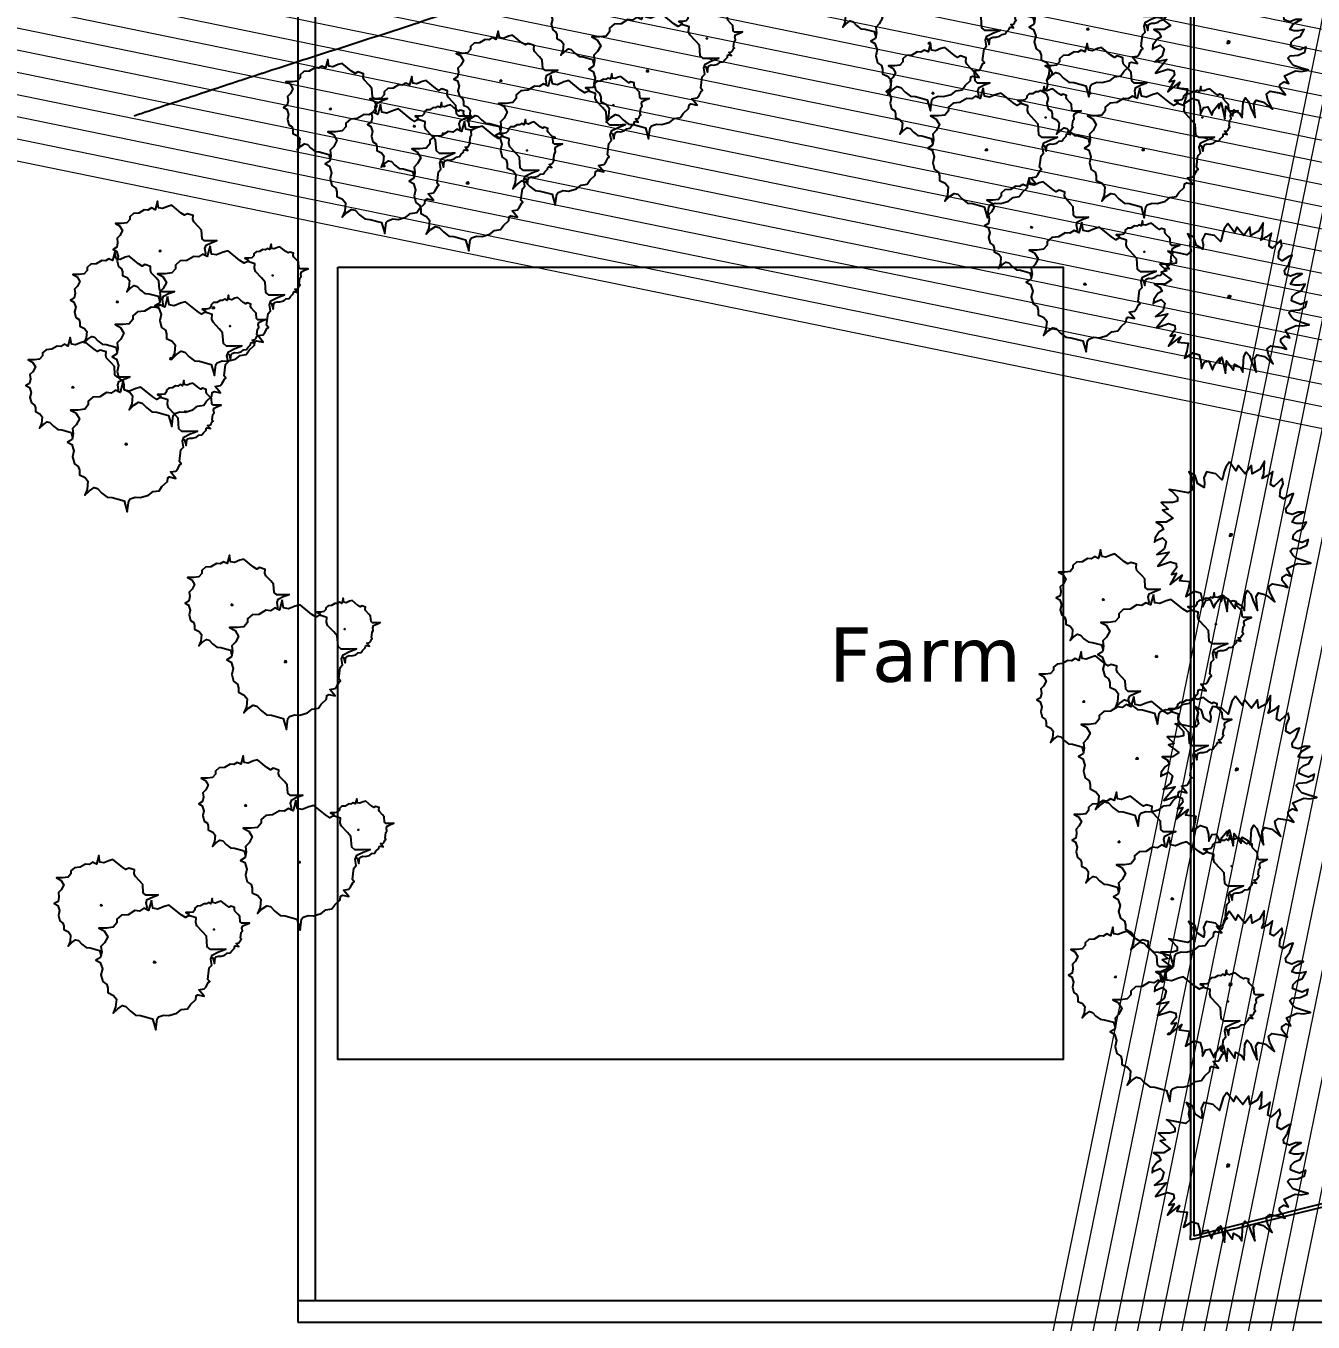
# Model space of a CAD drawing. Header units: millimetres. Extents: x 2699056 to 8562313, y 3604254 to 5198898.
# Drawn here: x 2699409 to 2758603, y 3604254 to 3663876 of the extents above; entities that cross this region are included whole.
import ezdxf

# ---------------------------------------------------------------- set-up
doc = ezdxf.new("R2010")
doc.units = ezdxf.units.MM
doc.header["$LTSCALE"] = 10
doc.header["$MEASUREMENT"] = 0
doc.layers.add('XL Transparent', color=253, linetype='Continuous')
doc.layers.add('zelen', color=69, linetype='Continuous')
doc.styles.get("Standard").update_dxf_attribs({"font": 'arial.ttf'})

# ---------------------------------------------------------------- blocks, each defined once
blk = doc.blocks.new('*U34')
for points in [[(0, 1540.256), (-77.4954, 1428.4452), (-106.5784, 1341.501), (-135.636, 1217.295), (-155.0162, 1167.6126), (-280.9748, 1291.8186), (-474.7514, 1329.0804), (-532.892, 1204.8744), (-513.5118, 1105.5096), (-523.1892, 1006.1194), (-658.8506, 1093.089), (-707.2884, 1254.5568), (-842.9244, 1329.0804), (-775.1064, 1204.8744), (-794.4866, 1093.089), (-765.429, 968.8576), (-852.6272, 894.334), (-1036.701, 931.5958), (-1249.8832, 968.8576), (-1191.7426, 931.5958), (-1075.4614, 807.3898), (-1075.4614, 720.4456), (-1182.0398, 695.6044), (-1414.5768, 695.6044), (-1269.238, 558.9524), (-1385.5192, 534.1112), (-1172.3624, 372.6434), (-1307.9984, 285.6992), (-1521.1552, 285.6992), (-1414.5768, 223.5962), (-1366.139, 136.652), (-1453.3372, 86.9442), (-1540.5354, -37.2618), (-1550.2382, -124.206), (-1501.775, -86.9442), (-1385.5192, -37.2618), (-1307.9984, -111.7854), (-1346.7588, -260.8326), (-1501.775, -385.064), (-1249.8832, -335.3816), (-1482.3948, -621.0554), (-1230.503, -534.1112), (-1104.5444, -571.373), (-1094.8416, -658.3172), (-1201.42, -794.9692), (-1094.8416, -770.128), (-1230.503, -1006.1194), (-978.5858, -807.3898), (-1036.701, -919.1752), (-823.5442, -944.0164), (-852.6272, -1105.4842), (-901.065, -1254.5568), (-726.6686, -1142.746), (-600.71, -1180.0078), (-561.9496, -1316.6598), (-552.2722, -1465.707), (-484.4542, -1329.0804), (-397.2306, -1316.6598), (-319.7352, -1490.5482), (-280.9748, -1391.1834), (-174.3964, -1254.5568), (-174.3964, -1353.9216), (-125.9586, -1229.7156), (-48.4378, -1565.0718), (-29.0576, -1304.2392), (116.2812, -1502.9688), (135.6614, -1378.7628), (251.9172, -1440.8658), (310.0578, -1540.2306), (329.438, -1217.295), (377.8758, -1130.3254), (445.6938, -1204.8744), (494.157, -1341.501), (581.3552, -1540.2306), (552.2722, -1254.5568), (600.71, -1180.0078), (755.7516, -1217.295), (891.3876, -1329.0804), (939.8254, -1366.3422), (842.9498, -1180.0078), (813.8668, -1055.8018), (891.3876, -993.6988), (1114.2472, -1030.9606), (1211.1228, -1068.2224), (1094.867, -919.1752), (1094.867, -857.0722), (1182.0652, -794.9692), (1278.9408, -832.231), (1191.7426, -670.7378), (1414.6022, -571.373), (1540.5608, -583.7936), (1685.8996, -558.9524), (1521.1806, -509.27), (1375.8418, -459.5876), (1317.7012, -397.4846), (1259.5606, -310.515), (1308.0238, -260.8326), (1472.7174, -248.412), (1608.3788, -186.309), (1637.4364, -74.5236)], [(1647.1392, -74.5236), (1511.4778, -136.6266), (1433.9824, -111.7854), (1317.7012, -62.103), (1327.404, 24.8412), (1404.8994, 99.3648), (1521.1806, 149.0726), (1598.676, 285.6992), (1482.4202, 260.858), (1385.5192, 260.858), (1298.321, 285.6992), (1366.139, 397.4846), (1472.7174, 459.5876), (1540.5608, 496.8494), (1424.2796, 496.8494), (1298.321, 447.167), (1182.0652, 484.4288), (1172.3624, 571.3984), (1259.5606, 695.6044), (1327.404, 881.9134), (1259.5606, 857.0722), (1123.9246, 770.128), (1046.4038, 819.8104), (1056.1066, 956.437), (1114.2472, 1080.6684), (1094.867, 1192.4538), (1017.3462, 1117.9302), (920.4452, 1030.9606), (852.6272, 1068.2478), (862.33, 1167.6126), (901.0904, 1341.501), (794.512, 1254.5568), (678.2308, 1192.4538), (716.9912, 1291.8186), (726.6686, 1552.6766), (629.793, 1378.7628), (474.7768, 1291.8186), (455.3966, 1465.7324), (329.438, 1291.8186), (184.0992, 1465.7324), (135.6614, 1353.9216), (0, 1540.256)]]:
    blk.add_lwpolyline(points)
blk.add_lwpolyline([(9.7028, 49.6824), (0, 0), (48.4378, 12.4206), (58.1406, 37.2618)], close=True)
blk = doc.blocks.new('*U18')
for points in [[(0, 1540.256), (-77.4954, 1428.4452), (-106.5784, 1341.501), (-135.636, 1217.295), (-155.0162, 1167.6126), (-280.9748, 1291.8186), (-474.7514, 1329.0804), (-532.892, 1204.8744), (-513.5118, 1105.5096), (-523.1892, 1006.1194), (-658.8506, 1093.089), (-707.2884, 1254.5568), (-842.9244, 1329.0804), (-775.1064, 1204.8744), (-794.4866, 1093.089), (-765.429, 968.8576), (-852.6272, 894.334), (-1036.701, 931.5958), (-1249.8832, 968.8576), (-1191.7426, 931.5958), (-1075.4614, 807.3898), (-1075.4614, 720.4456), (-1182.0398, 695.6044), (-1414.5768, 695.6044), (-1269.238, 558.9524), (-1385.5192, 534.1112), (-1172.3624, 372.6434), (-1307.9984, 285.6992), (-1521.1552, 285.6992), (-1414.5768, 223.5962), (-1366.139, 136.652), (-1453.3372, 86.9442), (-1540.5354, -37.2618), (-1550.2382, -124.206), (-1501.775, -86.9442), (-1385.5192, -37.2618), (-1307.9984, -111.7854), (-1346.7588, -260.8326), (-1501.775, -385.064), (-1249.8832, -335.3816), (-1482.3948, -621.0554), (-1230.503, -534.1112), (-1104.5444, -571.373), (-1094.8416, -658.3172), (-1201.42, -794.9692), (-1094.8416, -770.128), (-1230.503, -1006.1194), (-978.5858, -807.3898), (-1036.701, -919.1752), (-823.5442, -944.0164), (-852.6272, -1105.4842), (-901.065, -1254.5568), (-726.6686, -1142.746), (-600.71, -1180.0078), (-561.9496, -1316.6598), (-552.2722, -1465.707), (-484.4542, -1329.0804), (-397.2306, -1316.6598), (-319.7352, -1490.5482), (-280.9748, -1391.1834), (-174.3964, -1254.5568), (-174.3964, -1353.9216), (-125.9586, -1229.7156), (-48.4378, -1565.0718), (-29.0576, -1304.2392), (116.2812, -1502.9688), (135.6614, -1378.7628), (251.9172, -1440.8658), (310.0578, -1540.2306), (329.438, -1217.295), (377.8758, -1130.3254), (445.6938, -1204.8744), (494.157, -1341.501), (581.3552, -1540.2306), (552.2722, -1254.5568), (600.71, -1180.0078), (755.7516, -1217.295), (891.3876, -1329.0804), (939.8254, -1366.3422), (842.9498, -1180.0078), (813.8668, -1055.8018), (891.3876, -993.6988), (1114.2472, -1030.9606), (1211.1228, -1068.2224), (1094.867, -919.1752), (1094.867, -857.0722), (1182.0652, -794.9692), (1278.9408, -832.231), (1191.7426, -670.7378), (1414.6022, -571.373), (1540.5608, -583.7936), (1685.8996, -558.9524), (1521.1806, -509.27), (1375.8418, -459.5876), (1317.7012, -397.4846), (1259.5606, -310.515), (1308.0238, -260.8326), (1472.7174, -248.412), (1608.3788, -186.309), (1637.4364, -74.5236)], [(1647.1392, -74.5236), (1511.4778, -136.6266), (1433.9824, -111.7854), (1317.7012, -62.103), (1327.404, 24.8412), (1404.8994, 99.3648), (1521.1806, 149.0726), (1598.676, 285.6992), (1482.4202, 260.858), (1385.5192, 260.858), (1298.321, 285.6992), (1366.139, 397.4846), (1472.7174, 459.5876), (1540.5608, 496.8494), (1424.2796, 496.8494), (1298.321, 447.167), (1182.0652, 484.4288), (1172.3624, 571.3984), (1259.5606, 695.6044), (1327.404, 881.9134), (1259.5606, 857.0722), (1123.9246, 770.128), (1046.4038, 819.8104), (1056.1066, 956.437), (1114.2472, 1080.6684), (1094.867, 1192.4538), (1017.3462, 1117.9302), (920.4452, 1030.9606), (852.6272, 1068.2478), (862.33, 1167.6126), (901.0904, 1341.501), (794.512, 1254.5568), (678.2308, 1192.4538), (716.9912, 1291.8186), (726.6686, 1552.6766), (629.793, 1378.7628), (474.7768, 1291.8186), (455.3966, 1465.7324), (329.438, 1291.8186), (184.0992, 1465.7324), (135.6614, 1353.9216), (0, 1540.256)]]:
    blk.add_lwpolyline(points)
blk.add_lwpolyline([(9.7028, 49.6824), (0, 0), (48.4378, 12.4206), (58.1406, 37.2618)], close=True)
blk = doc.blocks.new('*U19')
for points in [[(0, 1540.256), (-77.4954, 1428.4452), (-106.5784, 1341.501), (-135.636, 1217.295), (-155.0162, 1167.6126), (-280.9748, 1291.8186), (-474.7514, 1329.0804), (-532.892, 1204.8744), (-513.5118, 1105.5096), (-523.1892, 1006.1194), (-658.8506, 1093.089), (-707.2884, 1254.5568), (-842.9244, 1329.0804), (-775.1064, 1204.8744), (-794.4866, 1093.089), (-765.429, 968.8576), (-852.6272, 894.334), (-1036.701, 931.5958), (-1249.8832, 968.8576), (-1191.7426, 931.5958), (-1075.4614, 807.3898), (-1075.4614, 720.4456), (-1182.0398, 695.6044), (-1414.5768, 695.6044), (-1269.238, 558.9524), (-1385.5192, 534.1112), (-1172.3624, 372.6434), (-1307.9984, 285.6992), (-1521.1552, 285.6992), (-1414.5768, 223.5962), (-1366.139, 136.652), (-1453.3372, 86.9442), (-1540.5354, -37.2618), (-1550.2382, -124.206), (-1501.775, -86.9442), (-1385.5192, -37.2618), (-1307.9984, -111.7854), (-1346.7588, -260.8326), (-1501.775, -385.064), (-1249.8832, -335.3816), (-1482.3948, -621.0554), (-1230.503, -534.1112), (-1104.5444, -571.373), (-1094.8416, -658.3172), (-1201.42, -794.9692), (-1094.8416, -770.128), (-1230.503, -1006.1194), (-978.5858, -807.3898), (-1036.701, -919.1752), (-823.5442, -944.0164), (-852.6272, -1105.4842), (-901.065, -1254.5568), (-726.6686, -1142.746), (-600.71, -1180.0078), (-561.9496, -1316.6598), (-552.2722, -1465.707), (-484.4542, -1329.0804), (-397.2306, -1316.6598), (-319.7352, -1490.5482), (-280.9748, -1391.1834), (-174.3964, -1254.5568), (-174.3964, -1353.9216), (-125.9586, -1229.7156), (-48.4378, -1565.0718), (-29.0576, -1304.2392), (116.2812, -1502.9688), (135.6614, -1378.7628), (251.9172, -1440.8658), (310.0578, -1540.2306), (329.438, -1217.295), (377.8758, -1130.3254), (445.6938, -1204.8744), (494.157, -1341.501), (581.3552, -1540.2306), (552.2722, -1254.5568), (600.71, -1180.0078), (755.7516, -1217.295), (891.3876, -1329.0804), (939.8254, -1366.3422), (842.9498, -1180.0078), (813.8668, -1055.8018), (891.3876, -993.6988), (1114.2472, -1030.9606), (1211.1228, -1068.2224), (1094.867, -919.1752), (1094.867, -857.0722), (1182.0652, -794.9692), (1278.9408, -832.231), (1191.7426, -670.7378), (1414.6022, -571.373), (1540.5608, -583.7936), (1685.8996, -558.9524), (1521.1806, -509.27), (1375.8418, -459.5876), (1317.7012, -397.4846), (1259.5606, -310.515), (1308.0238, -260.8326), (1472.7174, -248.412), (1608.3788, -186.309), (1637.4364, -74.5236)], [(1647.1392, -74.5236), (1511.4778, -136.6266), (1433.9824, -111.7854), (1317.7012, -62.103), (1327.404, 24.8412), (1404.8994, 99.3648), (1521.1806, 149.0726), (1598.676, 285.6992), (1482.4202, 260.858), (1385.5192, 260.858), (1298.321, 285.6992), (1366.139, 397.4846), (1472.7174, 459.5876), (1540.5608, 496.8494), (1424.2796, 496.8494), (1298.321, 447.167), (1182.0652, 484.4288), (1172.3624, 571.3984), (1259.5606, 695.6044), (1327.404, 881.9134), (1259.5606, 857.0722), (1123.9246, 770.128), (1046.4038, 819.8104), (1056.1066, 956.437), (1114.2472, 1080.6684), (1094.867, 1192.4538), (1017.3462, 1117.9302), (920.4452, 1030.9606), (852.6272, 1068.2478), (862.33, 1167.6126), (901.0904, 1341.501), (794.512, 1254.5568), (678.2308, 1192.4538), (716.9912, 1291.8186), (726.6686, 1552.6766), (629.793, 1378.7628), (474.7768, 1291.8186), (455.3966, 1465.7324), (329.438, 1291.8186), (184.0992, 1465.7324), (135.6614, 1353.9216), (0, 1540.256)]]:
    blk.add_lwpolyline(points)
blk.add_lwpolyline([(9.7028, 49.6824), (0, 0), (48.4378, 12.4206), (58.1406, 37.2618)], close=True)
blk = doc.blocks.new('*U20')
for points in [[(0, 1540.256), (-77.4954, 1428.4452), (-106.5784, 1341.501), (-135.636, 1217.295), (-155.0162, 1167.6126), (-280.9748, 1291.8186), (-474.7514, 1329.0804), (-532.892, 1204.8744), (-513.5118, 1105.5096), (-523.1892, 1006.1194), (-658.8506, 1093.089), (-707.2884, 1254.5568), (-842.9244, 1329.0804), (-775.1064, 1204.8744), (-794.4866, 1093.089), (-765.429, 968.8576), (-852.6272, 894.334), (-1036.701, 931.5958), (-1249.8832, 968.8576), (-1191.7426, 931.5958), (-1075.4614, 807.3898), (-1075.4614, 720.4456), (-1182.0398, 695.6044), (-1414.5768, 695.6044), (-1269.238, 558.9524), (-1385.5192, 534.1112), (-1172.3624, 372.6434), (-1307.9984, 285.6992), (-1521.1552, 285.6992), (-1414.5768, 223.5962), (-1366.139, 136.652), (-1453.3372, 86.9442), (-1540.5354, -37.2618), (-1550.2382, -124.206), (-1501.775, -86.9442), (-1385.5192, -37.2618), (-1307.9984, -111.7854), (-1346.7588, -260.8326), (-1501.775, -385.064), (-1249.8832, -335.3816), (-1482.3948, -621.0554), (-1230.503, -534.1112), (-1104.5444, -571.373), (-1094.8416, -658.3172), (-1201.42, -794.9692), (-1094.8416, -770.128), (-1230.503, -1006.1194), (-978.5858, -807.3898), (-1036.701, -919.1752), (-823.5442, -944.0164), (-852.6272, -1105.4842), (-901.065, -1254.5568), (-726.6686, -1142.746), (-600.71, -1180.0078), (-561.9496, -1316.6598), (-552.2722, -1465.707), (-484.4542, -1329.0804), (-397.2306, -1316.6598), (-319.7352, -1490.5482), (-280.9748, -1391.1834), (-174.3964, -1254.5568), (-174.3964, -1353.9216), (-125.9586, -1229.7156), (-48.4378, -1565.0718), (-29.0576, -1304.2392), (116.2812, -1502.9688), (135.6614, -1378.7628), (251.9172, -1440.8658), (310.0578, -1540.2306), (329.438, -1217.295), (377.8758, -1130.3254), (445.6938, -1204.8744), (494.157, -1341.501), (581.3552, -1540.2306), (552.2722, -1254.5568), (600.71, -1180.0078), (755.7516, -1217.295), (891.3876, -1329.0804), (939.8254, -1366.3422), (842.9498, -1180.0078), (813.8668, -1055.8018), (891.3876, -993.6988), (1114.2472, -1030.9606), (1211.1228, -1068.2224), (1094.867, -919.1752), (1094.867, -857.0722), (1182.0652, -794.9692), (1278.9408, -832.231), (1191.7426, -670.7378), (1414.6022, -571.373), (1540.5608, -583.7936), (1685.8996, -558.9524), (1521.1806, -509.27), (1375.8418, -459.5876), (1317.7012, -397.4846), (1259.5606, -310.515), (1308.0238, -260.8326), (1472.7174, -248.412), (1608.3788, -186.309), (1637.4364, -74.5236)], [(1647.1392, -74.5236), (1511.4778, -136.6266), (1433.9824, -111.7854), (1317.7012, -62.103), (1327.404, 24.8412), (1404.8994, 99.3648), (1521.1806, 149.0726), (1598.676, 285.6992), (1482.4202, 260.858), (1385.5192, 260.858), (1298.321, 285.6992), (1366.139, 397.4846), (1472.7174, 459.5876), (1540.5608, 496.8494), (1424.2796, 496.8494), (1298.321, 447.167), (1182.0652, 484.4288), (1172.3624, 571.3984), (1259.5606, 695.6044), (1327.404, 881.9134), (1259.5606, 857.0722), (1123.9246, 770.128), (1046.4038, 819.8104), (1056.1066, 956.437), (1114.2472, 1080.6684), (1094.867, 1192.4538), (1017.3462, 1117.9302), (920.4452, 1030.9606), (852.6272, 1068.2478), (862.33, 1167.6126), (901.0904, 1341.501), (794.512, 1254.5568), (678.2308, 1192.4538), (716.9912, 1291.8186), (726.6686, 1552.6766), (629.793, 1378.7628), (474.7768, 1291.8186), (455.3966, 1465.7324), (329.438, 1291.8186), (184.0992, 1465.7324), (135.6614, 1353.9216), (0, 1540.256)]]:
    blk.add_lwpolyline(points)
blk.add_lwpolyline([(9.7028, 49.6824), (0, 0), (48.4378, 12.4206), (58.1406, 37.2618)], close=True)
blk = doc.blocks.new('*U21')
for points in [[(0, 1540.256), (-77.4954, 1428.4452), (-106.5784, 1341.501), (-135.636, 1217.295), (-155.0162, 1167.6126), (-280.9748, 1291.8186), (-474.7514, 1329.0804), (-532.892, 1204.8744), (-513.5118, 1105.5096), (-523.1892, 1006.1194), (-658.8506, 1093.089), (-707.2884, 1254.5568), (-842.9244, 1329.0804), (-775.1064, 1204.8744), (-794.4866, 1093.089), (-765.429, 968.8576), (-852.6272, 894.334), (-1036.701, 931.5958), (-1249.8832, 968.8576), (-1191.7426, 931.5958), (-1075.4614, 807.3898), (-1075.4614, 720.4456), (-1182.0398, 695.6044), (-1414.5768, 695.6044), (-1269.238, 558.9524), (-1385.5192, 534.1112), (-1172.3624, 372.6434), (-1307.9984, 285.6992), (-1521.1552, 285.6992), (-1414.5768, 223.5962), (-1366.139, 136.652), (-1453.3372, 86.9442), (-1540.5354, -37.2618), (-1550.2382, -124.206), (-1501.775, -86.9442), (-1385.5192, -37.2618), (-1307.9984, -111.7854), (-1346.7588, -260.8326), (-1501.775, -385.064), (-1249.8832, -335.3816), (-1482.3948, -621.0554), (-1230.503, -534.1112), (-1104.5444, -571.373), (-1094.8416, -658.3172), (-1201.42, -794.9692), (-1094.8416, -770.128), (-1230.503, -1006.1194), (-978.5858, -807.3898), (-1036.701, -919.1752), (-823.5442, -944.0164), (-852.6272, -1105.4842), (-901.065, -1254.5568), (-726.6686, -1142.746), (-600.71, -1180.0078), (-561.9496, -1316.6598), (-552.2722, -1465.707), (-484.4542, -1329.0804), (-397.2306, -1316.6598), (-319.7352, -1490.5482), (-280.9748, -1391.1834), (-174.3964, -1254.5568), (-174.3964, -1353.9216), (-125.9586, -1229.7156), (-48.4378, -1565.0718), (-29.0576, -1304.2392), (116.2812, -1502.9688), (135.6614, -1378.7628), (251.9172, -1440.8658), (310.0578, -1540.2306), (329.438, -1217.295), (377.8758, -1130.3254), (445.6938, -1204.8744), (494.157, -1341.501), (581.3552, -1540.2306), (552.2722, -1254.5568), (600.71, -1180.0078), (755.7516, -1217.295), (891.3876, -1329.0804), (939.8254, -1366.3422), (842.9498, -1180.0078), (813.8668, -1055.8018), (891.3876, -993.6988), (1114.2472, -1030.9606), (1211.1228, -1068.2224), (1094.867, -919.1752), (1094.867, -857.0722), (1182.0652, -794.9692), (1278.9408, -832.231), (1191.7426, -670.7378), (1414.6022, -571.373), (1540.5608, -583.7936), (1685.8996, -558.9524), (1521.1806, -509.27), (1375.8418, -459.5876), (1317.7012, -397.4846), (1259.5606, -310.515), (1308.0238, -260.8326), (1472.7174, -248.412), (1608.3788, -186.309), (1637.4364, -74.5236)], [(1647.1392, -74.5236), (1511.4778, -136.6266), (1433.9824, -111.7854), (1317.7012, -62.103), (1327.404, 24.8412), (1404.8994, 99.3648), (1521.1806, 149.0726), (1598.676, 285.6992), (1482.4202, 260.858), (1385.5192, 260.858), (1298.321, 285.6992), (1366.139, 397.4846), (1472.7174, 459.5876), (1540.5608, 496.8494), (1424.2796, 496.8494), (1298.321, 447.167), (1182.0652, 484.4288), (1172.3624, 571.3984), (1259.5606, 695.6044), (1327.404, 881.9134), (1259.5606, 857.0722), (1123.9246, 770.128), (1046.4038, 819.8104), (1056.1066, 956.437), (1114.2472, 1080.6684), (1094.867, 1192.4538), (1017.3462, 1117.9302), (920.4452, 1030.9606), (852.6272, 1068.2478), (862.33, 1167.6126), (901.0904, 1341.501), (794.512, 1254.5568), (678.2308, 1192.4538), (716.9912, 1291.8186), (726.6686, 1552.6766), (629.793, 1378.7628), (474.7768, 1291.8186), (455.3966, 1465.7324), (329.438, 1291.8186), (184.0992, 1465.7324), (135.6614, 1353.9216), (0, 1540.256)]]:
    blk.add_lwpolyline(points)
blk.add_lwpolyline([(9.7028, 49.6824), (0, 0), (48.4378, 12.4206), (58.1406, 37.2618)], close=True)
blk = doc.blocks.new('*U22')
for points in [[(0, 1540.256), (-77.4954, 1428.4452), (-106.5784, 1341.501), (-135.636, 1217.295), (-155.0162, 1167.6126), (-280.9748, 1291.8186), (-474.7514, 1329.0804), (-532.892, 1204.8744), (-513.5118, 1105.5096), (-523.1892, 1006.1194), (-658.8506, 1093.089), (-707.2884, 1254.5568), (-842.9244, 1329.0804), (-775.1064, 1204.8744), (-794.4866, 1093.089), (-765.429, 968.8576), (-852.6272, 894.334), (-1036.701, 931.5958), (-1249.8832, 968.8576), (-1191.7426, 931.5958), (-1075.4614, 807.3898), (-1075.4614, 720.4456), (-1182.0398, 695.6044), (-1414.5768, 695.6044), (-1269.238, 558.9524), (-1385.5192, 534.1112), (-1172.3624, 372.6434), (-1307.9984, 285.6992), (-1521.1552, 285.6992), (-1414.5768, 223.5962), (-1366.139, 136.652), (-1453.3372, 86.9442), (-1540.5354, -37.2618), (-1550.2382, -124.206), (-1501.775, -86.9442), (-1385.5192, -37.2618), (-1307.9984, -111.7854), (-1346.7588, -260.8326), (-1501.775, -385.064), (-1249.8832, -335.3816), (-1482.3948, -621.0554), (-1230.503, -534.1112), (-1104.5444, -571.373), (-1094.8416, -658.3172), (-1201.42, -794.9692), (-1094.8416, -770.128), (-1230.503, -1006.1194), (-978.5858, -807.3898), (-1036.701, -919.1752), (-823.5442, -944.0164), (-852.6272, -1105.4842), (-901.065, -1254.5568), (-726.6686, -1142.746), (-600.71, -1180.0078), (-561.9496, -1316.6598), (-552.2722, -1465.707), (-484.4542, -1329.0804), (-397.2306, -1316.6598), (-319.7352, -1490.5482), (-280.9748, -1391.1834), (-174.3964, -1254.5568), (-174.3964, -1353.9216), (-125.9586, -1229.7156), (-48.4378, -1565.0718), (-29.0576, -1304.2392), (116.2812, -1502.9688), (135.6614, -1378.7628), (251.9172, -1440.8658), (310.0578, -1540.2306), (329.438, -1217.295), (377.8758, -1130.3254), (445.6938, -1204.8744), (494.157, -1341.501), (581.3552, -1540.2306), (552.2722, -1254.5568), (600.71, -1180.0078), (755.7516, -1217.295), (891.3876, -1329.0804), (939.8254, -1366.3422), (842.9498, -1180.0078), (813.8668, -1055.8018), (891.3876, -993.6988), (1114.2472, -1030.9606), (1211.1228, -1068.2224), (1094.867, -919.1752), (1094.867, -857.0722), (1182.0652, -794.9692), (1278.9408, -832.231), (1191.7426, -670.7378), (1414.6022, -571.373), (1540.5608, -583.7936), (1685.8996, -558.9524), (1521.1806, -509.27), (1375.8418, -459.5876), (1317.7012, -397.4846), (1259.5606, -310.515), (1308.0238, -260.8326), (1472.7174, -248.412), (1608.3788, -186.309), (1637.4364, -74.5236)], [(1647.1392, -74.5236), (1511.4778, -136.6266), (1433.9824, -111.7854), (1317.7012, -62.103), (1327.404, 24.8412), (1404.8994, 99.3648), (1521.1806, 149.0726), (1598.676, 285.6992), (1482.4202, 260.858), (1385.5192, 260.858), (1298.321, 285.6992), (1366.139, 397.4846), (1472.7174, 459.5876), (1540.5608, 496.8494), (1424.2796, 496.8494), (1298.321, 447.167), (1182.0652, 484.4288), (1172.3624, 571.3984), (1259.5606, 695.6044), (1327.404, 881.9134), (1259.5606, 857.0722), (1123.9246, 770.128), (1046.4038, 819.8104), (1056.1066, 956.437), (1114.2472, 1080.6684), (1094.867, 1192.4538), (1017.3462, 1117.9302), (920.4452, 1030.9606), (852.6272, 1068.2478), (862.33, 1167.6126), (901.0904, 1341.501), (794.512, 1254.5568), (678.2308, 1192.4538), (716.9912, 1291.8186), (726.6686, 1552.6766), (629.793, 1378.7628), (474.7768, 1291.8186), (455.3966, 1465.7324), (329.438, 1291.8186), (184.0992, 1465.7324), (135.6614, 1353.9216), (0, 1540.256)]]:
    blk.add_lwpolyline(points)
blk.add_lwpolyline([(9.7028, 49.6824), (0, 0), (48.4378, 12.4206), (58.1406, 37.2618)], close=True)
blk = doc.blocks.new('Clump of Trees or Bushes - plan')
for points in [[(-10.993, 56.487), (-9.228, 58.426), (-10.144, 63.512), (-8.923, 67.033), (-3.43, 69.772), (2.673, 72.119), (-2.82, 71.728), (-10.449, 71.728), (-13.195, 74.075), (-13.806, 83.073), (-16.857, 86.594), (-22.045, 92.071), (-22.961, 94.81), (-22.656, 98.722), (-28.759, 100.678), (-31.811, 99.113), (-35.472, 101.461), (-45.543, 109.676), (-49.815, 108.503), (-55.308, 106.155), (-59.58, 106.938), (-60.801, 113.98), (-63.242, 104.982), (-67.209, 106.938), (-70.872, 104.59), (-74.839, 104.982), (-80.637, 101.461), (-86.435, 101.069), (-90.402, 97.548), (-90.402, 94.419), (-93.454, 90.898), (-98.947, 90.115), (-105.66, 90.115), (-101.083, 87.768), (-98.031, 82.682), (-100.778, 77.596), (-103.829, 74.466), (-103.219, 69.772), (-104.134, 65.077), (-108.102, 62.73), (-104.439, 60.774), (-102.609, 55.297), (-103.829, 50.211), (-102.303, 44.342), (-98.947, 41.995), (-98.031, 38.865), (-98.031, 34.953), (-93.148, 32.606), (-90.707, 29.476), (-91.317, 22.434), (-93.454, 17.348), (-89.487, 21.26), (-85.519, 23.999), (-82.468, 23.216), (-78.806, 19.304), (-74.228, 15.783), (-69.956, 15.392), (-59.886, 12.653), (-58.254, 7.074)], [(59.448, 5.262), (60.936, 4.858), (62.652, -1.011), (63.415, 4.858), (64.178, 5.836), (66.848, 6.814), (69.709, 6.569), (73.905, 7.792), (76.385, 9.748), (79.627, 10.237), (81.153, 12.438), (84.014, 15.127), (84.205, 17.084), (85.158, 17.573), (88.591, 16.839), (85.73, 20.262), (88.591, 20.751), (89.545, 21.974), (90.689, 24.174), (91.452, 24.663), (90.499, 25.886), (91.261, 31.999), (92.596, 33.466), (92.024, 36.645), (92.787, 38.845), (96.22, 40.557), (100.035, 42.024), (96.602, 41.779), (91.834, 41.779), (90.117, 43.246), (89.736, 48.871), (87.828, 51.071), (84.586, 54.494), (84.014, 56.206), (84.205, 58.651), (80.39, 59.873), (78.483, 58.895), (76.194, 60.362), (69.9, 65.497), (67.23, 64.764), (63.797, 63.297), (61.126, 63.786), (60.364, 68.187), (58.838, 62.563), (56.358, 63.786), (54.07, 62.319), (51.59, 62.563), (47.966, 60.362), (44.343, 60.118), (41.863, 57.917), (41.863, 55.961), (39.956, 53.761), (36.523, 53.272), (32.327, 53.272), (35.187, 51.805), (36.641, 49.381)]]:
    blk.add_lwpolyline(points)
for points in [[(-4.577, 66.508), (-7.629, 55.261), (-12.588, 57.706), (-17.166, 54.772), (-22.125, 55.261), (-29.372, 50.86), (-36.62, 50.371), (-41.579, 45.969), (-41.579, 42.057), (-45.393, 37.656), (-52.259, 36.678), (-60.651, 36.678), (-54.93, 33.743), (-51.115, 27.386), (-54.548, 21.029), (-58.363, 17.116), (-57.6, 11.248), (-58.744, 5.38), (-63.703, 2.446), (-59.126, 0), (-56.837, -6.846), (-58.363, -13.203), (-56.455, -20.539), (-52.259, -23.473), (-51.115, -27.385), (-51.115, -32.275), (-45.012, -35.21), (-41.96, -39.122), (-42.723, -47.924), (-45.393, -54.282), (-40.434, -49.391), (-35.475, -45.968), (-31.661, -46.946), (-27.083, -51.837), (-21.362, -56.238), (-16.021, -56.727), (-3.433, -60.15), (0, -71.887), (1.526, -60.15), (3.052, -58.194), (8.392, -56.238), (14.114, -56.727), (22.506, -54.282), (27.465, -50.369), (33.949, -49.391), (37.001, -44.99), (42.723, -39.611), (43.104, -35.699), (45.012, -34.721), (51.878, -36.188), (46.156, -29.341), (51.878, -28.363), (53.785, -25.918), (56.074, -21.517), (57.6, -20.539), (55.692, -18.094), (57.218, -5.868), (59.888, -2.934), (58.744, 3.424), (60.27, 7.825), (67.136, 11.248), (74.765, 14.182), (67.899, 13.693), (58.363, 13.693), (54.93, 16.627), (54.167, 27.875), (50.352, 32.276), (43.867, 39.123), (42.723, 42.546), (43.104, 47.436), (35.475, 49.882), (31.661, 47.925), (27.083, 50.86), (14.495, 61.129), (9.155, 59.662), (2.289, 56.728), (-3.052, 57.706)], [(-58.055, 61.947), (-58.97, 60.774), (-57.139, 60.774)], [(62.08, 35.667), (61.508, 34.933), (62.652, 34.933)], [(-1.144, 1.468), (-2.289, 0), (0, 0)]]:
    blk.add_lwpolyline(points, close=True)

msp = doc.modelspace()

# ---------------------------------------------------------------- linework, layer by layer
for p, q in [((2711908, 3729606), (2711908, 3604254)), ((2712715, 3729584), (2712708, 3605254)), ((2752964, 3684079), (2752964, 3608225)), ((2753114, 3684079), (2753114, 3608225)), ((2753114, 3608225), (2837222, 3629328)), ((2753151, 3608079), (2837259, 3629182)), ((2752964, 3608032), (2752964, 3608225)), ((2753151, 3608079), (2752964, 3608032)), ((2711908, 3605254), (2851286, 3605254)), ((2711908, 3604254), (2851286, 3604254))]:
    msp.add_line(p, q)
msp.add_lwpolyline([(2713749, 3652781), (2747117, 3652781), (2747117, 3616334), (2713749, 3616334)], close=True)
for points, knots in [([(2758181, 3685648), (2758360, 3684985), (2758673, 3683826), (2758996, 3682059), (2760067, 3680550), (2761805, 3679561), (2763896, 3678287), (2766059, 3676527), (2768552, 3674033), (2771672, 3671780), (2774873, 3668739), (2778676, 3666558), (2782516, 3664096), (2786262, 3661783), (2790178, 3659934), (2793813, 3658247), (2797694, 3657775), (2801059, 3655383), (2804530, 3653793), (2808125, 3652298), (2811721, 3650558), (2816304, 3649720), (2821070, 3647740), (2825558, 3645481), (2829280, 3642692), (2832011, 3639056), (2832026, 3633607), (2835202, 3632047), (2837222, 3631455)], [0, 0, 0, 0, 2063.823657, 3606.465728, 5340.187271, 7393.784365, 9541.594258, 12699.521451, 15723.357676, 20108.075704, 24215.274742, 28912.299227, 33190.280597, 37919.804382, 42093.974112, 46185.34795, 49884.43316, 53552.658735, 58333.850037, 61347.919074, 65238.55489, 70260.016117, 75208.377791, 80670.070861, 85305.285944, 89058.03669, 93999.478016, 99726.130588, 99726.130588, 99726.130588, 99726.130588]), ([(2749859, 3684133), (2749856, 3684132), (2749851, 3684129), (2749836, 3684122), (2749827, 3684117), (2749804, 3684104), (2749790, 3684096), (2749759, 3684078), (2749741, 3684067), (2749702, 3684042), (2749680, 3684028), (2749634, 3683997), (2749608, 3683980), (2749554, 3683942), (2749526, 3683922), (2749465, 3683878), (2749433, 3683855), (2749365, 3683804), (2749330, 3683778), (2749257, 3683721), (2749218, 3683692), (2749139, 3683629), (2749097, 3683596), (2749012, 3683528), (2748967, 3683493), (2748876, 3683419), (2748829, 3683381), (2748731, 3683302), (2748681, 3683261), (2748578, 3683177), (2748525, 3683134), (2748416, 3683045), (2748360, 3682999), (2748290, 3682942), (2748277, 3682932), (2748238, 3682901), (2748212, 3682880), (2748181, 3682855), (2748176, 3682851), (2748167, 3682844), (2748163, 3682840), (2748154, 3682834), (2748150, 3682830), (2748137, 3682820), (2748129, 3682813), (2748103, 3682793), (2748086, 3682779), (2748035, 3682738), (2748001, 3682711), (2747898, 3682630), (2747830, 3682577), (2747627, 3682418), (2747492, 3682314), (2747167, 3682067), (2746978, 3681925), (2746604, 3681648), (2746419, 3681513), (2746052, 3681247), (2745872, 3681117), (2745515, 3680862), (2745338, 3680737), (2744992, 3680491), (2744821, 3680369), (2744485, 3680130), (2744319, 3680013), (2743995, 3679780), (2743836, 3679665), (2743523, 3679437), (2743370, 3679324), (2743070, 3679100), (2742924, 3678988), (2742637, 3678767), (2742497, 3678657), (2742349, 3678538), (2742338, 3678530), (2742320, 3678515), (2742311, 3678508), (2742298, 3678497), (2742293, 3678493), (2742282, 3678485), (2742277, 3678480), (2742262, 3678468), (2742251, 3678459), (2742220, 3678434), (2742199, 3678417), (2742136, 3678365), (2742094, 3678331), (2741968, 3678226), (2741883, 3678155), (2741650, 3677958), (2741501, 3677830), (2741201, 3677567), (2741050, 3677432), (2740744, 3677157), (2740589, 3677016), (2740277, 3676729), (2740119, 3676583), (2739801, 3676287), (2739639, 3676136), (2739313, 3675830), (2739148, 3675675), (2738814, 3675362), (2738644, 3675203), (2738301, 3674884), (2738126, 3674722), (2737773, 3674398), (2737593, 3674234), (2737228, 3673906), (2737043, 3673741), (2736666, 3673410), (2736474, 3673245), (2736083, 3672914), (2735883, 3672748), (2735478, 3672418), (2735271, 3672254), (2734848, 3671927), (2734633, 3671765), (2734365, 3671569), (2734317, 3671534), (2734241, 3671479), (2734213, 3671458), (2734160, 3671420), (2734135, 3671403), (2734083, 3671366), (2734056, 3671347), (2734010, 3671314), (2733990, 3671300), (2733950, 3671272), (2733930, 3671258), (2733870, 3671217), (2733830, 3671189), (2733711, 3671106), (2733631, 3671052), (2733391, 3670890), (2733230, 3670784), (2732812, 3670514), (2732554, 3670353), (2732036, 3670041), (2731777, 3669890), (2731258, 3669596), (2730998, 3669454), (2730479, 3669177), (2730219, 3669042), (2729700, 3668781), (2729441, 3668654), (2728923, 3668406), (2728665, 3668285), (2728150, 3668049), (2727893, 3667934), (2727382, 3667710), (2727127, 3667600), (2726620, 3667385), (2726368, 3667280), (2726083, 3667163), (2726049, 3667149), (2725993, 3667126), (2725971, 3667117), (2725926, 3667098), (2725903, 3667089), (2725836, 3667062), (2725791, 3667044), (2725657, 3666989), (2725567, 3666953), (2725297, 3666844), (2725118, 3666773), (2724580, 3666560), (2724221, 3666420), (2723227, 3666040), (2722593, 3665804), (2721327, 3665345), (2720695, 3665121), (2719434, 3664684), (2718805, 3664470), (2717551, 3664050), (2716926, 3663844), (2715680, 3663437), (2715060, 3663236), (2713823, 3662837), (2713208, 3662639), (2711982, 3662244), (2711372, 3662048), (2710649, 3661813), (2710534, 3661775), (2710391, 3661728), (2710362, 3661719), (2710305, 3661700), (2710277, 3661691), (2710191, 3661663), (2710134, 3661644), (2709963, 3661588), (2709849, 3661551), (2709506, 3661438), (2709277, 3661363), (2708591, 3661137), (2708133, 3660984), (2706795, 3660539), (2705913, 3660243), (2704815, 3659875), (2704601, 3659803), (2704386, 3659731)], [5278.901827, 5278.901827, 5278.901827, 5278.901827, 5474.519003, 5474.519003, 5670.136179, 5670.136179, 5865.753355, 5865.753355, 6061.370532, 6061.370532, 6256.987708, 6256.987708, 6452.604884, 6452.604884, 6648.22206, 6648.22206, 6843.839236, 6843.839236, 7039.456412, 7039.456412, 7235.073588, 7235.073588, 7430.690765, 7430.690765, 7626.307941, 7626.307941, 7821.925117, 7821.925117, 8017.542293, 8017.542293, 8213.159469, 8213.159469, 8408.776645, 8408.776645, 8452.239265, 8452.239265, 8539.164504, 8539.164504, 8554.244728, 8554.244728, 8568.184748, 8568.184748, 8582.124768, 8582.124768, 8610.004808, 8610.004808, 8665.764888, 8665.764888, 8777.285047, 8777.285047, 9000.325367, 9000.325367, 9446.406006, 9446.406006, 10080.286921, 10080.286921, 10714.167837, 10714.167837, 11348.048753, 11348.048753, 11981.929668, 11981.929668, 12615.810584, 12615.810584, 13249.691499, 13249.691499, 13883.572415, 13883.572415, 14517.45333, 14517.45333, 15151.334246, 15151.334246, 15785.215162, 15785.215162, 15834.459682, 15834.459682, 15872.613456, 15872.613456, 15896.947643, 15896.947643, 15921.281829, 15921.281829, 15969.950202, 15969.950202, 16067.286948, 16067.286948, 16261.960439, 16261.960439, 16651.307422, 16651.307422, 17327.180434, 17327.180434, 18003.053447, 18003.053447, 18678.926459, 18678.926459, 19354.799472, 19354.799472, 20030.672484, 20030.672484, 20706.545497, 20706.545497, 21382.41851, 21382.41851, 22058.291522, 22058.291522, 22734.164535, 22734.164535, 23410.037547, 23410.037547, 24085.91056, 24085.91056, 24761.783572, 24761.783572, 25437.656585, 25437.656585, 26113.529597, 26113.529597, 26260.768891, 26260.768891, 26345.693049, 26345.693049, 26421.58116, 26421.58116, 26501.400451, 26501.400451, 26561.074588, 26561.074588, 26620.748725, 26620.748725, 26740.096999, 26740.096999, 26978.793548, 26978.793548, 27456.186646, 27456.186646, 28218.729185, 28218.729185, 28981.271724, 28981.271724, 29743.814263, 29743.814263, 30506.356803, 30506.356803, 31268.899342, 31268.899342, 32031.441881, 32031.441881, 32793.98442, 32793.98442, 33556.52696, 33556.52696, 34319.069499, 34319.069499, 34421.379748, 34421.379748, 34489.781704, 34489.781704, 34558.183659, 34558.183659, 34694.98757, 34694.98757, 34968.595391, 34968.595391, 35515.811034, 35515.811034, 36610.24232, 36610.24232, 38550.065371, 38550.065371, 40489.888423, 40489.888423, 42429.711474, 42429.711474, 44369.534526, 44369.534526, 46309.357577, 46309.357577, 48249.180629, 48249.180629, 50189.00368, 50189.00368, 50556.953583, 50556.953583, 50648.282852, 50648.282852, 50739.61212, 50739.61212, 50922.270657, 50922.270657, 51287.58773, 51287.58773, 52018.221877, 52018.221877, 53479.49017, 53479.49017, 56279.182257, 56279.182257, 56956.566849, 56956.566849, 56956.566849, 56956.566849])]:
    msp.add_open_spline(points, degree=3, knots=knots)
at = {"layer": 'XL Transparent', "lineweight": 5, "ltscale": 10, "transparency": 33554521}
for p, direction in [((2767188, 3704065), (-0.20088117, -0.97961562)), ((2767969, 3703905), (-0.20088117, -0.97961562)), ((2768948, 3703704), (-0.20088117, -0.97961562)), ((2769928, 3703503), (-0.20088117, -0.97961562)), ((2770907, 3703302), (-0.20088117, -0.97961562)), ((2771887, 3703101), (-0.20088117, -0.97961562)), ((2772867, 3702900), (-0.20088117, -0.97961562)), ((2773846, 3702699), (-0.20088117, -0.97961562)), ((2774826, 3702499), (-0.20088117, -0.97961562)), ((2775805, 3702298), (-0.20088117, -0.97961562)), ((2776785, 3702097), (-0.20088117, -0.97961562)), ((2777765, 3701896), (-0.20088117, -0.97961562)), ((2781347, 3659152), (0.9796156, -0.2008812)), ((2781146, 3658173), (0.9796156, -0.2008812)), ((2780945, 3657193), (0.9796156, -0.2008812)), ((2780745, 3656213), (0.9796156, -0.2008812)), ((2780544, 3655234), (0.9796156, -0.2008812)), ((2780343, 3654254), (0.9796156, -0.2008812)), ((2780142, 3653275), (0.9796156, -0.2008812)), ((2779941, 3652295), (0.9796156, -0.2008812)), ((2779740, 3651315), (0.9796156, -0.2008812)), ((2779539, 3650336), (0.9796156, -0.2008812)), ((2779338, 3649356), (0.9796156, -0.2008812)), ((2779137, 3648377), (0.9796156, -0.2008812)), ((2778937, 3647397), (0.9796156, -0.2008812)), ((2778736, 3646417), (0.9796156, -0.2008812)), ((2778535, 3645438), (0.9796156, -0.2008812)), ((2778334, 3644458), (0.9796156, -0.2008812)), ((2778133, 3643478), (0.9796156, -0.2008812)), ((2777932, 3642499), (0.9796156, -0.2008812)), ((2777731, 3641519), (0.9796156, -0.2008812))]:
    msp.add_xline(p, direction, dxfattribs=at)

# ---------------------------------------------------------------- block references
at = {"layer": 'zelen'}
for name, p, xscale, yscale, zscale in [('Clump of Trees or Bushes - plan', (2748298, 3663713), 43.11638107232748, 43.11638107232748, 43.11638107232748), ('Clump of Trees or Bushes - plan', (2741006, 3663069), 43.11638107232748, 43.11638107232748, 43.11638107232748), ('Clump of Trees or Bushes - plan', (2728045, 3661786), 43.11638107232748, 43.11638107232748, 43.11638107232748), ('*U34', (2754652, 3663075), 2.218021895684851, 2.218021895697659, 2.218021895684851), ('Clump of Trees or Bushes - plan', (2723752, 3658726), 43.11638107232748, 43.11638107232748, 43.11638107232748), ('Clump of Trees or Bushes - plan', (2743628, 3658154), 43.11638107232748, 43.11638107232748, 43.11638107232748), ('Clump of Trees or Bushes - plan', (2750839, 3658154), 43.11638107232748, 43.11638107232748, 43.11638107232748), ('Clump of Trees or Bushes - plan', (2715915, 3657421), 43.11638107232748, 43.11638107232748, 43.11638107232748), ('Clump of Trees or Bushes - plan', (2719775, 3656635), 43.11638107232748, 43.11638107232748, 43.11638107232748), ('Clump of Trees or Bushes - plan', (2748161, 3651977), 43.11638107232748, 43.11638107232748, 43.11638107232748), ('Clump of Trees or Bushes - plan', (2708078, 3650895), 43.11638107232748, 43.11638107232748, 43.11638107232748), ('*U18', (2754691, 3651370), 2.218021895684851, 2.218021895697659, 2.218021895684851), ('Clump of Trees or Bushes - plan', (2706121, 3648555), 43.11638107232748, 43.11638107232748, 43.11638107232748), ('Clump of Trees or Bushes - plan', (2704070, 3644626), 43.11638107232748, 43.11638107232748, 43.11638107232748), ('*U19', (2754756, 3640410), 2.218021895684851, 2.218021895697659, 2.218021895684851), ('Clump of Trees or Bushes - plan', (2711393, 3634616), 43.11638107232748, 43.11638107232748, 43.11638107232748), ('Clump of Trees or Bushes - plan', (2751456, 3634857), 43.11638107232748, 43.11638107232748, 43.11638107232748), ('Clump of Trees or Bushes - plan', (2750557, 3630167), 43.11638107232748, 43.11638107232748, 43.11638107232748), ('*U20', (2755035, 3629625), 2.218021895684851, 2.218021895697659, 2.218021895684851), ('Clump of Trees or Bushes - plan', (2712021, 3625388), 43.11638107232748, 43.11638107232748, 43.11638107232748), ('Clump of Trees or Bushes - plan', (2752178, 3623713), 43.11638107232748, 43.11638107232748, 43.11638107232748), ('Clump of Trees or Bushes - plan', (2705376, 3620799), 43.11638107232748, 43.11638107232748, 43.11638107232748), ('*U21', (2754742, 3619732), 2.218021895684851, 2.218021895697659, 2.218021895684851), ('Clump of Trees or Bushes - plan', (2752013, 3617500), 43.11638107232748, 43.11638107232748, 43.11638107232748), ('*U22', (2754638, 3611402), 2.218021895684851, 2.218021895697659, 2.218021895684851)]:
    msp.add_blockref(name, p, dxfattribs=dict(at, xscale=xscale, yscale=yscale, zscale=zscale))

# ---------------------------------------------------------------- texts
at = {"insert": (2736342, 3636210), "char_height": 2500, "attachment_point": 1}
msp.add_mtext_dynamic_manual_height_columns('{\\fVerdana|b0|i0|c0|p34;Farm}', width=24899.81, gutter_width=12.5, heights=[0], dxfattribs=at)

doc.saveas('drawing.dxf')
